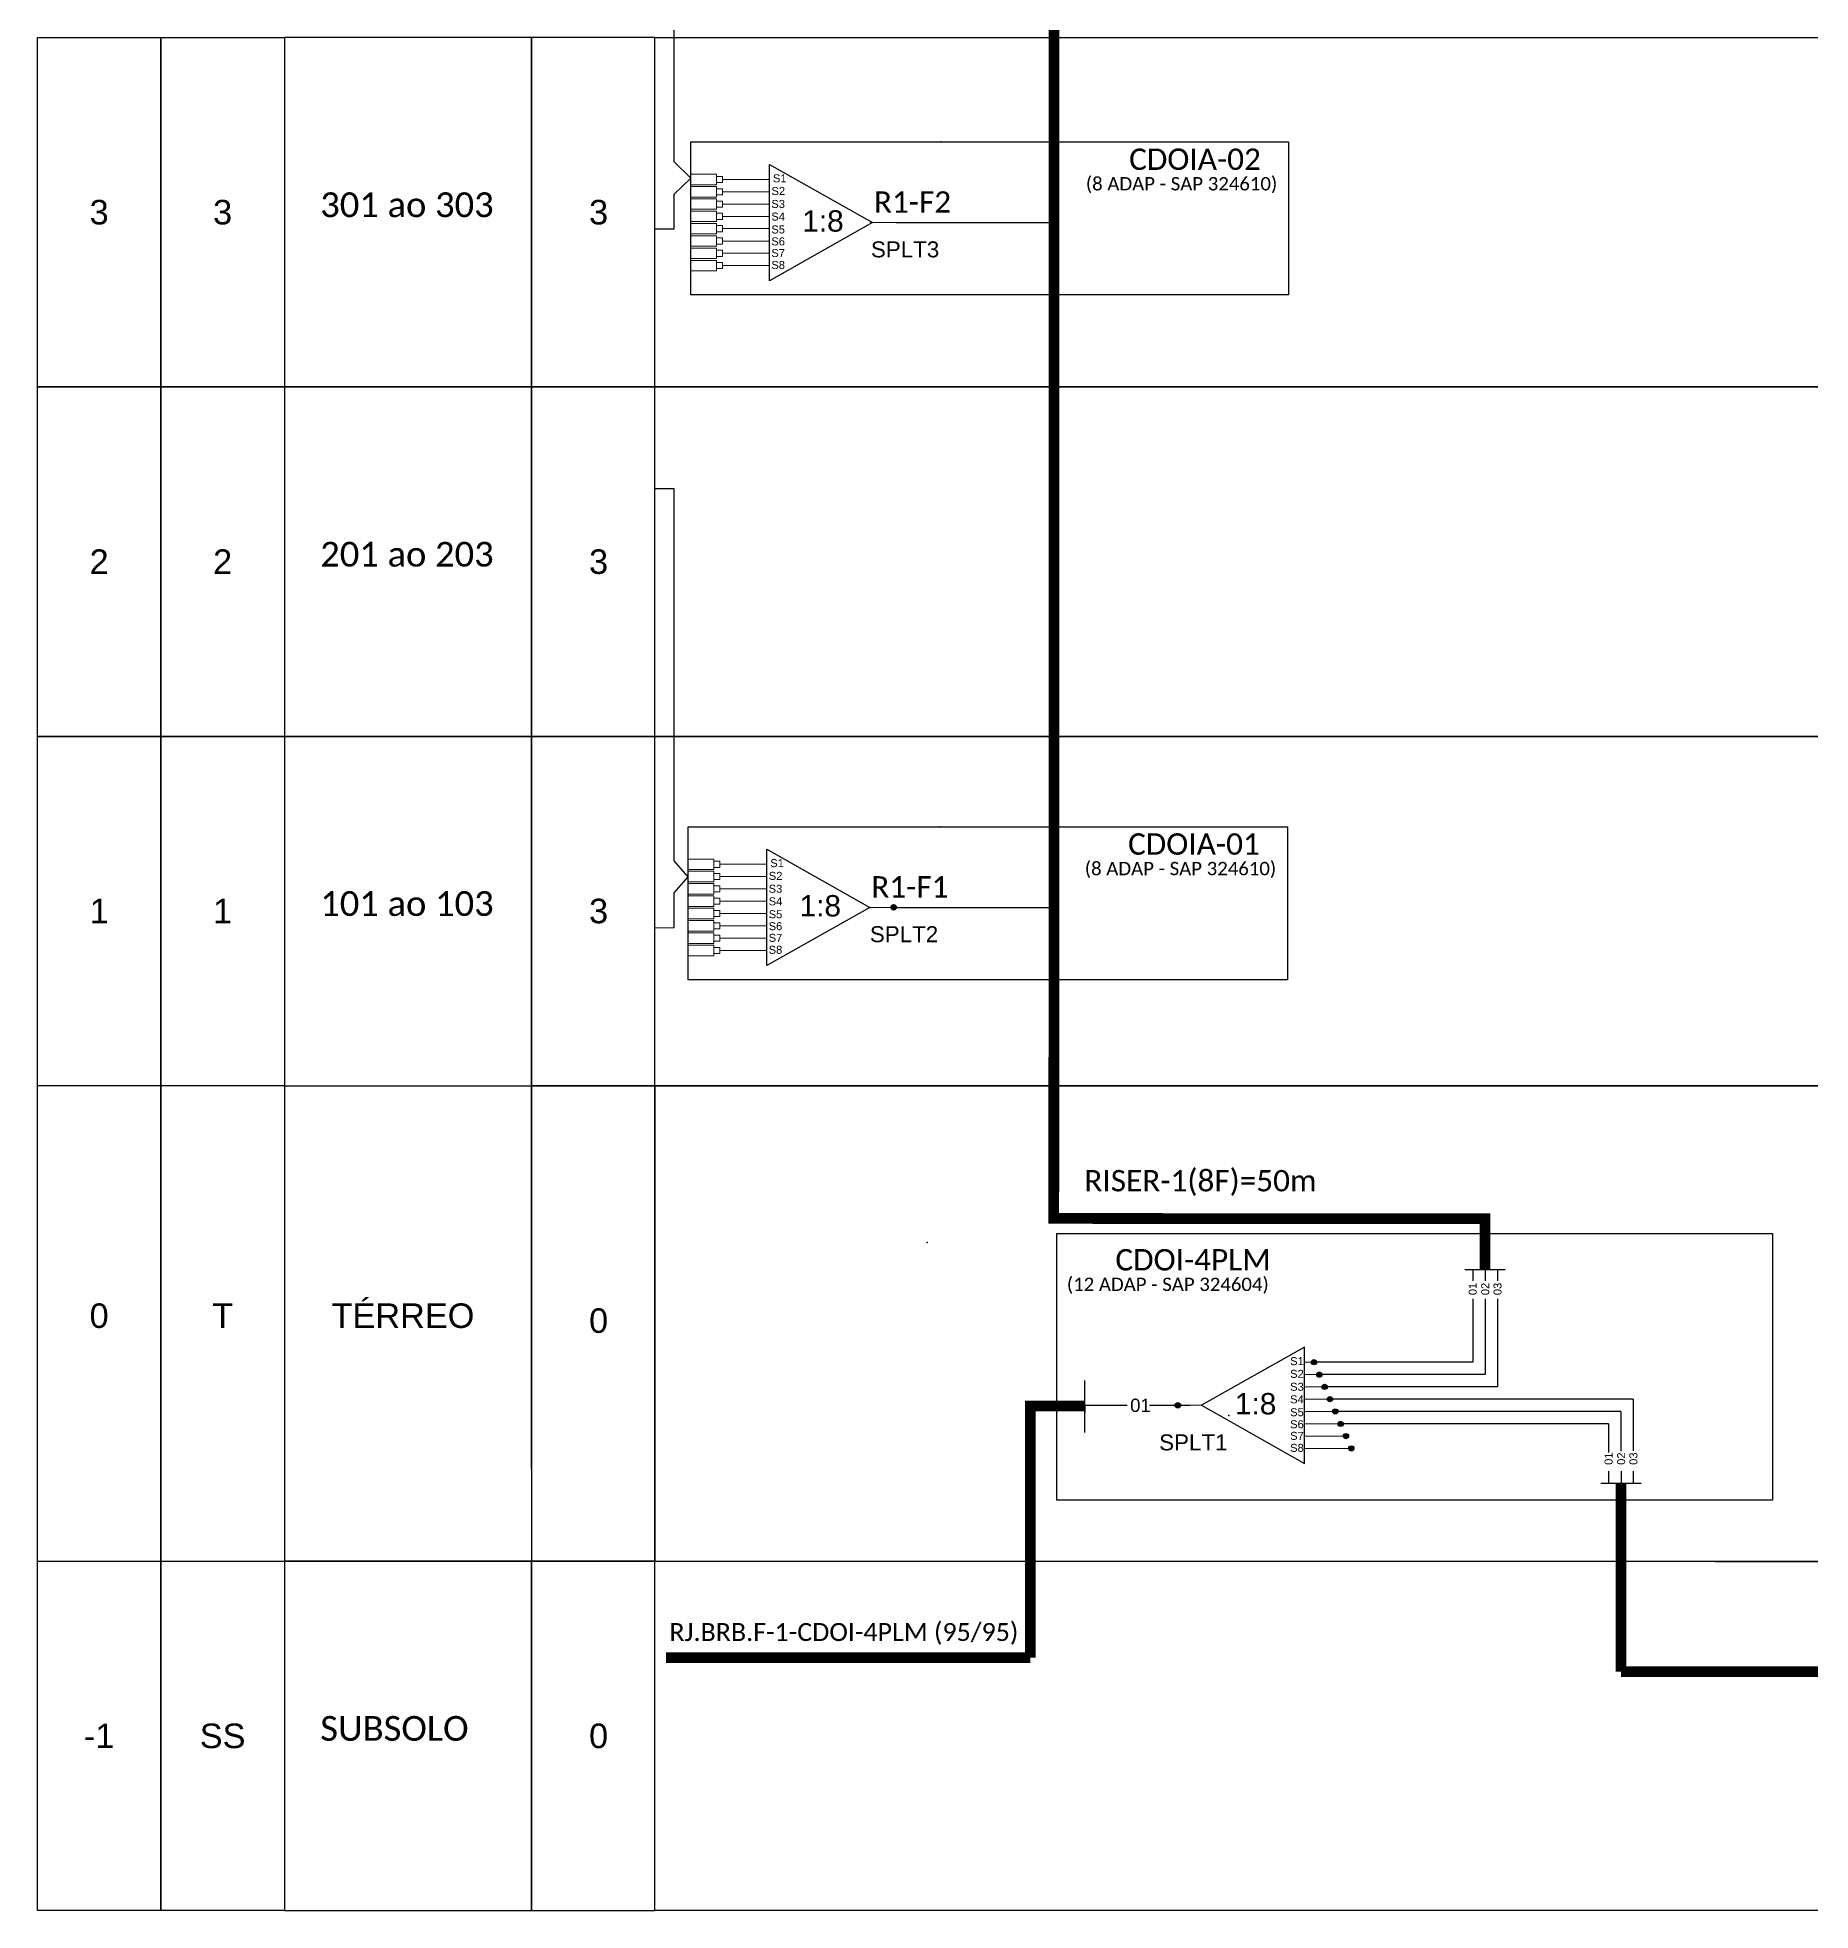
# Model space of a CAD drawing. Header units: inches. Extents: x 1064 to 5530, y 550 to 970.
# Drawn here: x 4613.1 to 4746, y 683 to 823.4 of the extents above; entities that cross this region are included whole.
import ezdxf
from ezdxf.enums import TextEntityAlignment as Align

# ---------------------------------------------------------------- set-up
doc = ezdxf.new("R2010")
doc.units = ezdxf.units.IN
doc.header["$MEASUREMENT"] = 0
doc.styles.add('ARIAL', font='arial.ttf')
doc.styles.add('WMF-Calibri0', font='calibri.ttf')

# ---------------------------------------------------------------- blocks, each defined once
blk = doc.blocks.new('SPLITTER_')
blk.add_point((0, 0))
at = {"style": 'ARIAL', "flags": 4}
blk.add_attdef('SPLT', (0, -3.26), '', height=1.5, dxfattribs=at)
blk = doc.blocks.new('SPLT_1-8_SC-APC_ESQ')
at = {"color": 3, "lineweight": 0}
for points in [[(2.41, -3.02), (0, -3.02)], [(2.41, -3.02), (2.41, -4)], [(2.41, -4), (0, -4)], [(2.41, -4.17), (0, -4.17)], [(2.41, -5.16), (0, -5.16)], [(2.41, -4.17), (2.41, -5.16)], [(2.99, -3.51), (7.37, -3.51)], [(7.37, -4.66), (2.99, -4.66)], [(2.41, -5.32), (0, -5.32)], [(2.41, -6.31), (0, -6.31)], [(2.41, -6.48), (0, -6.48)], [(2.41, -5.32), (2.41, -6.31)], [(2.41, -6.48), (2.41, -7.46)], [(7.37, -5.82), (2.99, -5.82)], [(7.37, -6.97), (2.99, -6.97)], [(2.41, -7.46), (0, -7.46)], [(2.41, -7.63), (0, -7.63)], [(2.41, -8.62), (0, -8.62)], [(2.41, -7.63), (2.41, -8.62)], [(7.37, -8.12), (2.99, -8.12)], [(2.41, -8.78), (0, -8.78)], [(2.41, -9.77), (0, -9.77)], [(2.41, -9.94), (0, -9.94)], [(2.41, -8.78), (2.41, -9.77)], [(2.41, -9.94), (2.41, -10.92)], [(7.37, -9.28), (2.99, -9.28)], [(7.37, -10.43), (2.99, -10.43)], [(2.41, -10.92), (0, -10.92)], [(2.41, -11.09), (0, -11.09)], [(2.41, -12.08), (0, -12.08)], [(2.41, -11.09), (2.41, -12.08)], [(7.37, -11.58), (2.99, -11.58)]]:
    blk.add_lwpolyline(points, dxfattribs=at)
for points in [[(2.99, -3.22), (2.41, -3.22), (2.41, -3.8), (2.99, -3.8)], [(2.99, -4.38), (2.41, -4.38), (2.41, -4.95), (2.99, -4.95)], [(2.99, -5.53), (2.41, -5.53), (2.41, -6.1), (2.99, -6.1)], [(2.99, -6.68), (2.41, -6.68), (2.41, -7.26), (2.99, -7.26)], [(2.99, -7.84), (2.41, -7.84), (2.41, -8.41), (2.99, -8.41)], [(2.99, -8.99), (2.41, -8.99), (2.41, -9.56), (2.99, -9.56)], [(2.99, -10.14), (2.41, -10.14), (2.41, -10.72), (2.99, -10.72)], [(2.99, -11.3), (2.41, -11.3), (2.41, -11.87), (2.99, -11.87)]]:
    blk.add_lwpolyline(points, close=True, dxfattribs=at)
at = {"color": 1}
blk.add_lwpolyline([(7.37, -2.1), (17.04, -7.55), (7.37, -13), (7.37, -2.1)], dxfattribs=at)
at = {"color": 1, "lineweight": 0}
blk.add_lwpolyline([(17.04, -7.55), (19.26, -7.55)], dxfattribs=at)
at = {"color": 1, "style": 'ARIAL'}
for s, height, p in [('S1', 0.75, (7.7, -3.78)), ('S2', 0.75, (7.56, -4.97)), ('S3', 0.75, (7.55, -6.18)), ('S4', 0.75, (7.55, -7.36)), ('1:8', 2, (10.45, -8.4)), ('S5', 0.75, (7.55, -8.57)), ('S6', 0.75, (7.55, -9.69)), ('S7', 0.75, (7.55, -10.78)), ('S8', 0.75, (7.55, -11.9))]:
    blk.add_text(s, height=height, dxfattribs=at).set_placement(p)
blk = doc.blocks.new('A$C415C251F')
at = {"color": 3}
blk.add_point((0, 0), dxfattribs=at)
blk = doc.blocks.new('LEG_CDOIA8_C-SPLT_ESQ')
at = {"color": 3, "extrusion": (0, 0, -1), "xscale": -1, "zscale": -1}
blk.add_blockref('A$C415C251F', (0, 0), dxfattribs=at)
at = {"color": 1, "style": 'WMF-Calibri0', "flags": 4}
blk.add_attdef('CDO', (21.44, -2.61), '', height=2, dxfattribs=at)
blk.add_attdef('MODELO', text='', height=1.5, dxfattribs=at).set_placement((22.54, -4.54), align=Align.CENTER)
at = {"style": 'ARIAL', "flags": 4}
blk.add_attdef('SPLITAGEM', text='', height=1.5, dxfattribs=at).set_placement((18.61, -12.59), align=Align.CENTER)

msp = doc.modelspace()

# ---------------------------------------------------------------- hatches: boundary and pattern name
h = msp.add_hatch(color=3)
h.dxf.hatch_style = 1
edge = h.paths.add_edge_path()
edge.add_arc((4677.29, 758.2), 0.205, 0, 360)
h = msp.add_hatch(color=3)
h.dxf.hatch_style = 1
edge = h.paths.add_edge_path()
edge.add_arc((4708.81, 724.1), 0.193, 0, 360)
h = msp.add_hatch(color=3)
h.dxf.hatch_style = 1
edge = h.paths.add_edge_path()
edge.add_arc((4709.21, 723.17), 0.193, 0, 360)
h = msp.add_hatch(color=3)
h.dxf.hatch_style = 1
edge = h.paths.add_edge_path()
edge.add_arc((4709.61, 722.25), 0.193, 0, 360)
h = msp.add_hatch(color=3)
h.dxf.hatch_style = 1
edge = h.paths.add_edge_path()
edge.add_arc((4698.6, 720.87), 0.205, 0, 360)
h = msp.add_hatch(color=3)
h.dxf.hatch_style = 1
edge = h.paths.add_edge_path()
edge.add_arc((4710.01, 721.33), 0.193, 0, 360)
h = msp.add_hatch(color=3)
h.dxf.hatch_style = 1
edge = h.paths.add_edge_path()
edge.add_arc((4710.41, 720.41), 0.193, 0, 360)
h = msp.add_hatch(color=3)
h.dxf.hatch_style = 1
edge = h.paths.add_edge_path()
edge.add_arc((4710.81, 719.48), 0.193, 0, 360)
h = msp.add_hatch(color=3)
h.dxf.hatch_style = 1
edge = h.paths.add_edge_path()
edge.add_arc((4711.21, 718.56), 0.193, 0, 360)
h = msp.add_hatch(color=3)
h.dxf.hatch_style = 1
edge = h.paths.add_edge_path()
edge.add_arc((4711.61, 717.64), 0.193, 0, 360)

# ---------------------------------------------------------------- linework, layer by layer
for p, q in [((4613.1, 718.63), (4613.1, 744.83)), ((4622.35, 718.63), (4622.35, 744.83)), ((4622.35, 744.83), (4622.35, 718.63)), ((4631.61, 744.83), (4631.61, 718.63)), ((4631.61, 744.83), (4631.61, 718.63)), ((4650.13, 718.63), (4650.13, 744.83)), ((4659.39, 744.83), (4650.13, 744.83)), ((4650.13, 744.83), (4650.13, 718.63)), ((4659.39, 744.83), (4836.9, 744.83)), ((4659.39, 718.63), (4659.39, 744.83)), ((4659.39, 718.63), (4659.39, 744.83)), ((4613.1, 709.19), (4613.1, 742.3)), ((4622.35, 709.19), (4622.35, 742.3)), ((4622.35, 742.3), (4622.35, 709.19)), ((4631.61, 742.3), (4631.61, 709.18)), ((4631.61, 742.3), (4631.61, 716.11)), ((4650.13, 716.11), (4650.13, 742.3)), ((4650.13, 742.3), (4650.13, 709.18)), ((4659.39, 716.11), (4659.39, 742.3)), ((4659.39, 709.18), (4659.39, 742.3)), ((4631.61, 725.35), (4631.61, 725.35)), ((4650.13, 725.35), (4650.13, 725.35)), ((4659.39, 716.11), (4659.39, 716.11))]:
    msp.add_line(p, q)
at = {"color": 6}
for p, q in [((4732.74, 721.33), (4710.21, 721.33)), ((4731.82, 720.41), (4710.61, 720.41)), ((4731.82, 720.41), (4731.82, 717.44)), ((4732.74, 721.33), (4732.74, 717.45)), ((4730.89, 719.48), (4711.01, 719.48)), ((4730.89, 719.48), (4730.89, 717.33))]:
    msp.add_line(p, q, dxfattribs=at)
at = {"color": 5, "const_width": 0.8}
for points in [[(4689.31, 736.86), (4689.31, 888.23)], [(4721.63, 734.86), (4689.3, 734.88), (4689.3, 746.99)], [(4721.63, 731.06), (4721.63, 734.86), (4692.22, 734.86)]]:
    msp.add_lwpolyline(points, dxfattribs=at)
at = {"color": 3}
for points in [[(4660.83, 820.93), (4660.83, 841.03)], [(4660.83, 811.08), (4660.83, 811.68), (4662.08, 812.88), (4660.83, 814.09), (4660.83, 820.93)], [(4659.39, 809.06), (4660.83, 809.07), (4660.83, 811.08)], [(4660.83, 788.64), (4660.83, 789.59), (4659.39, 789.59)], [(4660.83, 768.54), (4660.83, 788.64)], [(4660.83, 758.69), (4660.83, 759.29), (4661.88, 760.49), (4660.83, 761.7), (4660.83, 768.54)], [(4659.39, 756.67), (4660.83, 756.68), (4660.83, 758.69)], [(4691.64, 720.87), (4694.8, 720.87)], [(4696.47, 720.87), (4699.49, 720.87), (4699.49, 720.87)]]:
    msp.add_lwpolyline(points, dxfattribs=at)
for points in [[(4613.1, 823.41), (4622.35, 823.41), (4622.35, 797.22), (4613.1, 797.22)], [(4622.35, 823.41), (4631.61, 823.41), (4631.61, 797.22), (4622.35, 797.22)], [(4650.13, 823.41), (4631.61, 823.41), (4631.61, 797.22), (4650.13, 797.22)], [(4659.39, 823.41), (4650.13, 823.41), (4650.13, 797.22), (4659.39, 797.22)], [(4659.39, 823.41), (4836.9, 823.41), (4836.9, 797.22), (4659.39, 797.22)], [(4613.1, 797.22), (4622.35, 797.22), (4622.35, 771.02), (4613.1, 771.02)], [(4622.35, 797.22), (4631.61, 797.22), (4631.61, 771.02), (4622.35, 771.02)], [(4650.13, 797.22), (4631.61, 797.22), (4631.61, 771.02), (4650.13, 771.02)], [(4659.39, 797.22), (4650.13, 797.22), (4650.13, 771.02), (4659.39, 771.02)], [(4659.39, 797.22), (4836.9, 797.22), (4836.9, 771.02), (4659.39, 771.02)], [(4613.1, 771.02), (4622.35, 771.02), (4622.35, 744.83), (4613.1, 744.83)], [(4622.35, 771.02), (4631.61, 771.02), (4631.61, 744.83), (4622.35, 744.83)], [(4650.13, 771.02), (4631.61, 771.02), (4631.61, 744.83), (4650.13, 744.83)], [(4659.39, 771.02), (4650.13, 771.02), (4650.13, 744.83), (4659.39, 744.83)], [(4659.39, 771.02), (4836.9, 771.02), (4836.9, 744.83), (4659.39, 744.83)], [(4613.1, 709.19), (4622.35, 709.19), (4622.35, 682.99), (4613.1, 682.99)], [(4622.35, 709.19), (4631.61, 709.19), (4631.61, 682.99), (4622.35, 682.99)], [(4650.13, 709.19), (4631.61, 709.19), (4631.61, 682.99), (4650.13, 682.99)], [(4659.39, 709.19), (4650.13, 709.19), (4650.13, 682.99), (4659.39, 682.99)], [(4659.39, 709.19), (4836.9, 709.19), (4836.9, 682.99), (4659.39, 682.99)]]:
    msp.add_lwpolyline(points, close=True)
at = {"color": 1}
for points in [[(4662.08, 815.58), (4706.91, 815.58), (4706.91, 804.12), (4662.08, 804.12)], [(4661.88, 764.24), (4706.83, 764.24), (4706.83, 752.78), (4661.88, 752.78)], [(4689.54, 733.74), (4743.18, 733.74), (4743.18, 713.76), (4689.54, 713.76)]]:
    msp.add_lwpolyline(points, close=True, dxfattribs=at)
at = {"color": 5}
for points in [[(4677.49, 809.54), (4689.31, 809.54)], [(4677.29, 758.2), (4689.23, 758.2)], [(4720.12, 731.06), (4723.14, 731.06)], [(4720.71, 731.06), (4720.71, 730.19)], [(4721.64, 731.06), (4721.64, 730.19)], [(4722.56, 731.06), (4722.56, 730.19)], [(4720.71, 728.85), (4720.71, 724.1), (4709.01, 724.1)], [(4721.64, 728.85), (4721.64, 723.17), (4709.41, 723.17)], [(4722.56, 728.85), (4722.56, 722.25), (4709.81, 722.25)]]:
    msp.add_lwpolyline(points, dxfattribs=at)
for points in [[(4659.39, 744.83), (4659.39, 709.18)], [(4691.64, 720.87), (4691.64, 720.33)], [(4613.1, 709.19), (4864.67, 709.13)]]:
    msp.add_lwpolyline(points)
at = {"color": 6, "const_width": 0.8}
for points in [[(4731.82, 700.89), (4807.83, 700.92), (4807.83, 737.64)], [(4731.83, 715.03), (4731.83, 700.89)]]:
    msp.add_lwpolyline(points, dxfattribs=at)
at = {"color": 1}
for points in [[(4708.11, 725.23), (4700.38, 720.87), (4708.11, 716.51), (4708.11, 725.23)], [(4691.64, 718.84), (4691.64, 722.72)]]:
    msp.add_lwpolyline(points, dxfattribs=at)
at = {"color": 7, "lineweight": 0}
for points in [[(4708.81, 724.1), (4708.11, 724.1)], [(4708.11, 723.17), (4709.21, 723.17)], [(4708.11, 722.25), (4709.61, 722.25)], [(4708.11, 721.33), (4710.01, 721.33)], [(4708.11, 720.41), (4710.41, 720.41)], [(4708.11, 719.48), (4710.62, 719.48)], [(4708.11, 718.56), (4711.21, 718.56)], [(4708.11, 717.64), (4711.61, 717.64)]]:
    msp.add_lwpolyline(points, dxfattribs=at)
at = {"color": 1, "const_width": 0.8}
for points in [[(4691.64, 720.83), (4687.55, 720.83), (4687.55, 701.94)], [(4660.23, 701.94), (4687.55, 701.94)]]:
    msp.add_lwpolyline(points, dxfattribs=at)
at = {"color": 1, "lineweight": 0}
msp.add_lwpolyline([(4700.38, 720.87), (4698.6, 720.87)], dxfattribs=at)
at = {"color": 6}
for points in [[(4730.31, 715.03), (4733.34, 715.03)], [(4730.9, 715.93), (4730.9, 715.03)], [(4731.83, 715.93), (4731.83, 715.03)], [(4732.75, 715.93), (4732.75, 715.03)]]:
    msp.add_lwpolyline(points, dxfattribs=at)
at = {"color": 3}
for centre, radius in [((4677.29, 758.2), 0.205), ((4708.81, 724.1), 0.193), ((4709.21, 723.17), 0.193), ((4709.61, 722.25), 0.193), ((4698.6, 720.87), 0.205), ((4710.01, 721.33), 0.193), ((4710.41, 720.41), 0.193), ((4710.81, 719.48), 0.193), ((4711.21, 718.56), 0.193), ((4711.61, 717.64), 0.193)]:
    msp.add_circle(centre, radius, dxfattribs=at)

# ---------------------------------------------------------------- block references
ref = msp.add_blockref('LEG_CDOIA8_C-SPLT_ESQ', (4680.84, 815.58), dxfattribs=dict(at, xscale=0.8000000000001819, yscale=0.8000000000001819, zscale=0.8))
ref.add_attrib('CDO', 'CDOIA-02', (4694.95, 813.49), dxfattribs={"color": 1, "height": 1.6, "style": 'WMF-Calibri0'})
ref.add_attrib('MODELO', '(8 ADAP - SAP 324610)', dxfattribs={"color": 1, "height": 1, "style": 'WMF-Calibri0'}).set_placement((4698.88, 811.95), align=Align.CENTER)
at = {"xscale": 0.8000000000001819, "yscale": 0.8000000000001819, "zscale": 0.8}
for p in [(4662.08, 815.58), (4661.88, 764.24)]:
    msp.add_blockref('SPLT_1-8_SC-APC_ESQ', p, dxfattribs=at)
ref = msp.add_blockref('SPLITTER_', (4675.59, 809.54), dxfattribs=dict(xscale=0.8000000000001819, yscale=0.8000000000001819, zscale=0.8))
ref.add_attrib('SPLT', 'SPLT3', (4675.59, 806.93), dxfattribs={"height": 1.2, "style": 'ARIAL'})
at = {"color": 3}
ref = msp.add_blockref('LEG_CDOIA8_C-SPLT_ESQ', (4680.77, 764.24), dxfattribs=dict(at, xscale=0.8000000000001819, yscale=0.8000000000001819, zscale=0.8))
ref.add_attrib('CDO', 'CDOIA-01', (4694.87, 762.15), dxfattribs={"color": 1, "height": 1.6, "style": 'WMF-Calibri0'})
ref.add_attrib('MODELO', '(8 ADAP - SAP 324610)', dxfattribs={"color": 1, "height": 1, "style": 'WMF-Calibri0'}).set_placement((4698.8, 760.61), align=Align.CENTER)
ref = msp.add_blockref('SPLITTER_', (4675.51, 758.2), dxfattribs=dict(xscale=0.8000000000001819, yscale=0.8000000000001819, zscale=0.8))
ref.add_attrib('SPLT', 'SPLT2', (4675.51, 755.59), dxfattribs={"height": 1.2, "style": 'ARIAL'})
ref = msp.add_blockref('LEG_CDOIA8_C-SPLT_ESQ', (4679.81, 733.07), dxfattribs=dict(at, xscale=0.8000000000001819, yscale=0.8000000000001819, zscale=0.8))
ref.add_attrib('CDO', 'CDOI-4PLM', (4693.92, 730.98), dxfattribs={"color": 1, "height": 1.6, "style": 'WMF-Calibri0'})
ref.add_attrib('MODELO', '(12 ADAP - SAP 324604)', dxfattribs={"color": 1, "height": 1, "style": 'WMF-Calibri0'}).set_placement((4697.85, 729.44), align=Align.CENTER)
ref = msp.add_blockref('SPLITTER_', (4702.42, 720.1), dxfattribs=dict(xscale=-0.8000000000001819, yscale=0.8000000000001819, zscale=0.8))
ref.add_attrib('SPLT', 'SPLT1', (4697.2, 717.49), dxfattribs={"height": 1.2, "style": 'ARIAL'})

# ---------------------------------------------------------------- texts
at = {"style": 'WMF-Calibri0'}
for s, p in [('301 ao 303', (4634.3, 809.95)), ('201 ao 203', (4634.3, 783.75)), ('101 ao 103', (4634.3, 757.56)), ('SUBSOLO', (4634.3, 695.72))]:
    msp.add_text(s, height=1.854, dxfattribs=at).set_placement(p)
at = {"color": 5, "style": 'WMF-Calibri0'}
for s, p in [('R1-F2', (4675.81, 810.28)), ('R1-F1', (4675.61, 758.94)), ('RISER-1(8F)=50m', (4691.59, 736.91))]:
    msp.add_text(s, height=1.6, dxfattribs=at).set_placement(p)
at = {"style": 'ARIAL'}
for s, p in [('01', (4720.71, 729.59)), ('02', (4721.65, 729.59)), ('03', (4722.57, 729.59)), ('01', (4730.9, 716.87)), ('02', (4731.84, 716.87)), ('03', (4732.76, 716.87))]:
    msp.add_text(s, height=0.6, rotation=90, dxfattribs=at).set_placement(p, align=Align.MIDDLE_CENTER)
at = {"color": 1}
for s, height, style, p in [('S1', 0.6, 'ARIAL', (4707.02, 723.88)), ('S2', 0.6, 'ARIAL', (4707.02, 722.93)), ('1:8', 1.6, 'ARIAL', (4702.88, 720.19)), ('S3', 0.6, 'ARIAL', (4707.02, 721.96)), ('S4', 0.6, 'ARIAL', (4707.02, 721.02)), ('S5', 0.6, 'ARIAL', (4707.02, 720.05)), ('S6', 0.6, 'ARIAL', (4707.02, 719.15)), ('S7', 0.6, 'ARIAL', (4707.02, 718.28)), ('S8', 0.6, 'ARIAL', (4707.02, 717.38)), ('RJ.BRB.F-1-CDOI-4PLM (95/95)', 1.344, 'WMF-Calibri0', (4660.48, 703.2))]:
    msp.add_text(s, height=height, dxfattribs=dict(at, style=style)).set_placement(p)
at = {"style": 'ARIAL'}
msp.add_text('01', height=1, dxfattribs=at).set_placement((4695.8, 720.87), align=Align.MIDDLE_CENTER)
at = {"style": 'ARIAL', "flags": 12}
for tag, p in [('3', (4617.72, 810.32)), ('3', (4626.98, 810.32)), ('3', (4655.17, 810.32)), ('2', (4617.72, 784.12)), ('2', (4626.98, 784.12)), ('3', (4655.17, 784.12)), ('1', (4617.72, 757.93)), ('1', (4626.98, 757.93)), ('3', (4655.17, 757.93)), ('TÉRREO', (4640.5, 727.59)), ('0', (4617.72, 727.59)), ('T', (4626.98, 727.59)), ('0', (4655.17, 727.22)), ('-1', (4617.72, 696.09)), ('SS', (4626.98, 696.09)), ('0', (4655.17, 696.09))]:
    msp.add_attdef(tag, text='XX', height=1.84, dxfattribs=at).set_placement(p, align=Align.MIDDLE_CENTER)

doc.saveas('drawing.dxf')
